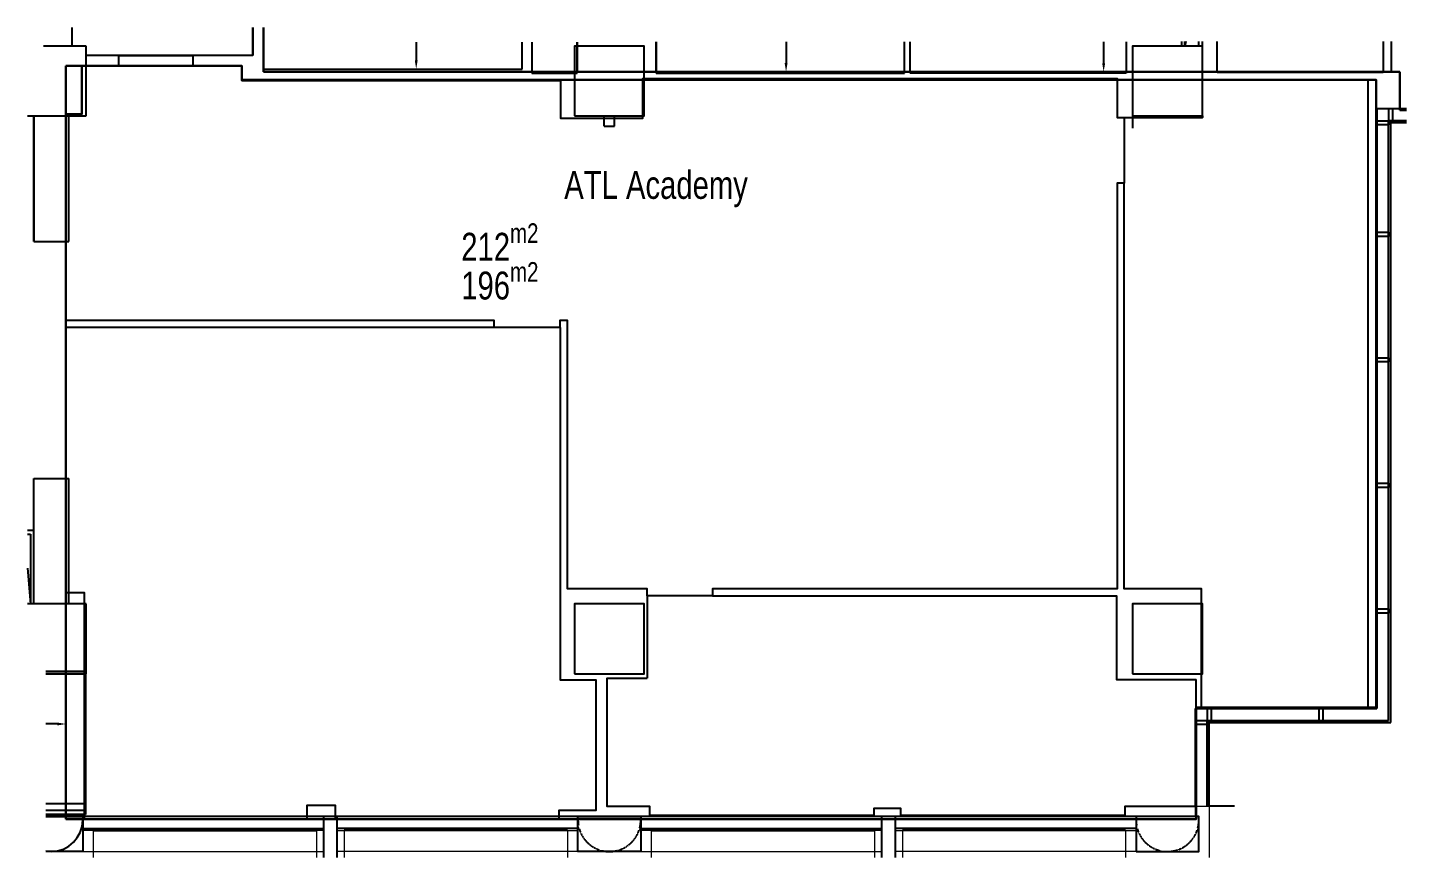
# Model space of a CAD drawing. Header units: millimetres. Extents: x 1372008 to 1411040, y -1003 to 26332.
# Drawn here: x 1391275 to 1411040, y -1003 to 10897 of the extents above; entities that cross this region are included whole.
import ezdxf

# ---------------------------------------------------------------- set-up
doc = ezdxf.new("R2010")
doc.units = ezdxf.units.MM
doc.linetypes.add('HIDDEN', pattern=[0.375, 0.25, -0.125])
doc.linetypes.add('HIDDEN2', pattern=[4.7625, 3.175, -1.5875])
for name, color, linetype in [('Baca', 7, 'Continuous'), ('Divar-esas', 7, 'Continuous'), ('Divar-komek', 7, 'Continuous'), ('metal', 7, 'Continuous'), ('OFFICE_BOUNDARY', 3, 'Continuous'), ('Pencere', 7, 'Continuous'), ('plita 2', 7, 'Continuous'), ('sutun1', 7, 'Continuous'), ('Tavan', 7, 'Continuous')]:
    doc.layers.add(name, color=color, linetype=linetype)
doc.layers.add('obl. keramogranit', color=138, linetype='Continuous', lineweight=18, true_color=0x005252)
doc.layers.add('plita', color=182, linetype='Continuous', lineweight=5, true_color=0x3a07c5)
doc.styles.add('Yazilar', font='txt', dxfattribs={"width": 0.75})

msp = doc.modelspace()

# ---------------------------------------------------------------- linework, layer by layer
at = {"lineweight": -3}
msp.add_line((1394505, 10497), (1394505, 10897), dxfattribs=at)
for p, q in [((1394655, 10897), (1394655, 10302)), ((1394655, 10262), (1394655, 10897)), ((1398365, 10302), (1398365, 10690)), ((1398505, 10690), (1398505, 10242)), ((1399155, 10242), (1399155, 10690)), ((1399155, 10690), (1399155, 10262)), ((1400285, 10691), (1400285, 10242)), ((1400285, 10242), (1400285, 10691)), ((1403845, 10242), (1403845, 10693)), ((1403925, 10242), (1403925, 10693)), ((1407025, 10695), (1407025, 10242)), ((1407025, 10695), (1407025, 10262)), ((1408325, 10252), (1408325, 10696)), ((1408325, 10252), (1408325, 10696)), ((1410705, 10697), (1410705, 10252)), ((1410825, 10262), (1410825, 10698)), ((1392055, 10347), (1392055, 9657)), ((1394345, 10347), (1392055, 10347)), ((1394345, 10137), (1394345, 10347)), ((1394655, 10302), (1398365, 10302)), ((1410490, 10147), (1394345, 10137)), ((1399155, 10262), (1394655, 10262)), ((1398505, 10242), (1399155, 10242)), ((1407025, 10262), (1400285, 10242)), ((1400285, 10242), (1403845, 10242)), ((1407025, 10242), (1403925, 10242)), ((1410945, 10262), (1408325, 10252)), ((1410705, 10252), (1408325, 10252)), ((1410490, 1147), (1410490, 10147)), ((1410945, 10262), (1410825, 10262)), ((1410945, 9712), (1410945, 10262)), ((1410945, 9712), (1410945, 10262)), ((1411040, 9712), (1410945, 9712)), ((1411040, 9712), (1410945, 9712)), ((1392055, 9657), (1391825, 9657)), ((1391825, 9657), (1391825, 2797)), ((1391825, 2797), (1392085, 2797)), ((1392085, 2797), (1392085, -453)), ((1391535, 1662), (1392105, 1662)), ((1391535, 1662), (1392105, 1662)), ((1392105, -228), (1392105, 1662)), ((1392105, 1662), (1392105, -328)), ((1408025, -453), (1408025, 1147)), ((1408025, 1147), (1410490, 1147)), ((1391535, -228), (1392105, -228)), ((1392105, -328), (1391535, -329)), ((1395285, -453), (1395285, -253)), ((1395285, -253), (1395685, -253)), ((1395685, -253), (1395685, -453)), ((1392085, -453), (1395285, -453)), ((1395685, -453), (1408025, -453))]:
    msp.add_line(p, q)
at = {"color": 1, "lineweight": 30}
for p, q in [((1394655, 10262), (1394655, 10897)), ((1391825, 10347), (1391825, -453)), ((1394345, 10347), (1391825, 10347)), ((1394345, 10147), (1394345, 10347)), ((1410605, 10147), (1394345, 10147)), ((1410945, 10262), (1394655, 10262)), ((1410605, 1147), (1410605, 10147)), ((1410945, 9712), (1410945, 10262)), ((1411040, 9712), (1410945, 9712)), ((1392105, 1662), (1391535, 1662)), ((1392105, -388), (1392105, 1662)), ((1408025, -453), (1408025, 1147)), ((1408025, 1147), (1410605, 1147)), ((1391535, -388), (1392105, -388)), ((1391825, -453), (1408025, -453))]:
    msp.add_line(p, q, dxfattribs=at)
at = {"color": 0, "lineweight": -2}
for p, q in [((1396846, 10689), (1396846, 10427)), ((1402148, 10692), (1402148, 10387)), ((1406700, 10695), (1406700, 10386)), ((1391700, 911), (1391535, 911))]:
    msp.add_line(p, q, dxfattribs=at)
at = {"color": 0, "lineweight": -2, "transparency": 16777216}
for p, q in [((1396878, 10302), (1396909, 10302)), ((1402206, 10262), (1402086, 10262)), ((1406732, 10261), (1406763, 10261)), ((1391825, 650), (1391825, 973))]:
    msp.add_line(p, q, dxfattribs=at)
msp.add_lwpolyline([(1392055, 10347), (1392585, 10347), (1392585, 10497), (1393645, 10497), (1393645, 10347), (1394345, 10347), (1394345, 10137), (1398915, 10137), (1398915, 9597), (1400095, 9597), (1400095, 10167), (1406895, 10167), (1406895, 9607), (1406995, 9607), (1406995, 8667), (1406895, 8667), (1406895, 2847), (1401095, 2847), (1401095, 2747), (1400155, 2747), (1400155, 2847), (1399015, 2847), (1399015, 6697), (1398905, 6697), (1398905, 6597), (1397965, 6597), (1397965, 6697), (1391825, 6697), (1391825, 9657), (1392055, 9657)], close=True)
at = {"lineweight": -3}
msp.add_lwpolyline([(1394505, 10497), (1392115, 10497)], dxfattribs=at)
for points in [[(1406995, 9607), (1408115, 9607), (1408115, 10147), (1410605, 10147), (1410605, 1147), (1408105, 1147), (1408105, 2847), (1406995, 2847), (1406995, 8667)], [(1397965, 6597), (1391825, 6597), (1391825, 2797), (1392085, 2797), (1392085, -453), (1395285, -453), (1395285, -253), (1395685, -253), (1395685, -453), (1398895, -453), (1398895, -323), (1399425, -323), (1399425, 1537), (1398915, 1537), (1398915, 6597)], [(1400155, 2747), (1400155, 1567)], [(1401095, 2747), (1406885, 2747), (1406885, 1547), (1408025, 1547)], [(1408025, -273), (1407005, -273), (1407005, -403), (1403795, -403), (1403795, -303), (1403405, -303), (1403405, -403), (1400195, -403), (1400195, -273), (1399585, -273), (1399585, 1567), (1400155, 1567)], [(1408025, -273), (1408025, 1547)]]:
    msp.add_lwpolyline(points)
at = {"color": 0, "transparency": 16777216}
for points in [[(1396826, 10427), (1396867, 10427), (1396846, 10302)], [(1402127, 10387), (1402169, 10387), (1402148, 10262)], [(1406679, 10386), (1406721, 10386), (1406700, 10261)], [(1391700, 932), (1391700, 890), (1391825, 911)]]:
    msp.add_solid(points, dxfattribs=at)
at = {"layer": 'Baca', "linetype": 'ByBlock'}
msp.add_line((1407877, 10696), (1407865, 10632), dxfattribs=at)
at = {"layer": 'Baca'}
msp.add_line((1391275, 3143), (1391315, 2632), dxfattribs=at)
at = {"layer": 'Divar-komek'}
for p, q in [((1399540, 9482), (1399540, 9632)), ((1399690, 9482), (1399690, 9632)), ((1407115, 9632), (1407115, 9457)), ((1408115, 9632), (1408115, 9607)), ((1399540, 9482), (1399690, 9482)), ((1408575, -268), (1408215, -268)), ((1408575, -268), (1408215, -268)), ((1408575, -268), (1408215, -268))]:
    msp.add_line(p, q, dxfattribs=at)
msp.add_lwpolyline([(1391535, -910), (1391615, -918), (1391706, -909), (1391790, -882), (1391867, -841), (1391933, -786), (1391988, -719), (1392030, -643), (1392056, -558), (1392065, -468)], dxfattribs=at)
at = {"layer": 'Divar-komek', "linetype": 'HIDDEN2'}
for centre in [(1399615, -468), (1407615, -468)]:
    msp.add_arc(centre, 450, 180, 0, dxfattribs=at)
at = {"layer": 'metal'}
for p, q in [((1410815, 9532), (1410785, 9532)), ((1410815, 9532), (1410815, 9562)), ((1410815, 7932), (1410785, 7932)), ((1410815, 6132), (1410785, 6132)), ((1410815, 4332), (1410785, 4332)), ((1410815, 2532), (1410785, 2532)), ((1408215, 932), (1408185, 932)), ((1408215, 932), (1408215, 962)), ((1409815, 932), (1409815, 962))]:
    msp.add_line(p, q, dxfattribs=at)
for points in [[(1410845, 9562), (1410845, 9732), (1410785, 9732), (1410785, 9562)], [(1410785, 9502), (1410615, 9502), (1410615, 9562), (1410785, 9562)], [(1410785, 7902), (1410615, 7902), (1410615, 7962), (1410785, 7962)], [(1410785, 6102), (1410615, 6102), (1410615, 6162), (1410785, 6162)], [(1410785, 4302), (1410615, 4302), (1410615, 4362), (1410785, 4362)], [(1410785, 2502), (1410615, 2502), (1410615, 2562), (1410785, 2562)], [(1408245, 962), (1408245, 1132), (1408185, 1132), (1408185, 962)], [(1409845, 962), (1409845, 1132), (1409785, 1132), (1409785, 962)], [(1408185, 902), (1408015, 902), (1408015, 962), (1408185, 962)]]:
    msp.add_lwpolyline(points, close=True, dxfattribs=at)
at = {"layer": 'obl. keramogranit'}
for p, q in [((1408015, -268), (1408215, -268)), ((1408015, -268), (1408015, -418)), ((1408215, -268), (1408215, -1003)), ((1392215, -618), (1392065, -618)), ((1392215, -618), (1392215, -1003)), ((1395415, -618), (1395415, -1003)), ((1395515, -618), (1395415, -618)), ((1395715, -618), (1395815, -618)), ((1395815, -618), (1395815, -1003)), ((1399015, -618), (1399015, -1003)), ((1399015, -618), (1399165, -618)), ((1400215, -618), (1400065, -618)), ((1400215, -618), (1400215, -1003)), ((1403415, -618), (1403415, -1003)), ((1403515, -618), (1403415, -618)), ((1403715, -618), (1403815, -618)), ((1403815, -618), (1403815, -1003)), ((1407015, -618), (1407015, -1003)), ((1407015, -618), (1407165, -618))]:
    msp.add_line(p, q, dxfattribs=at)
at = {"layer": 'OFFICE_BOUNDARY'}
msp.add_lwpolyline([(1392055, 10347), (1392055, 9657), (1391825, 9657), (1391825, 2797), (1392085, 2797), (1392085, -453), (1395285, -453), (1395285, -253), (1395685, -253), (1395685, -453), (1408025, -453), (1408025, 1147), (1410490, 1147), (1410490, 10147), (1394345, 10137), (1394345, 10347), (1392055, 10347)], close=True, dxfattribs=at)
at = {"layer": 'Pencere'}
for p, q in [((1411040, 9562), (1410785, 9562)), ((1410785, 962), (1410785, 9562)), ((1411040, 9532), (1410815, 9532)), ((1410815, 932), (1410815, 9532)), ((1408185, -268), (1408185, 962)), ((1408185, 962), (1410785, 962)), ((1408215, -268), (1408215, 932)), ((1408215, 932), (1410815, 932)), ((1392065, -588), (1395515, -588)), ((1399165, -588), (1395715, -588)), ((1400065, -588), (1403515, -588)), ((1407165, -588), (1403715, -588)), ((1392215, -618), (1395415, -618)), ((1399015, -618), (1395815, -618)), ((1400215, -618), (1403415, -618)), ((1407015, -618), (1403815, -618))]:
    msp.add_line(p, q, dxfattribs=at)
at = {"layer": 'plita', "linetype": 'HIDDEN', "ltscale": 5}
for p, q in [((1392065, -918), (1395515, -918)), ((1399165, -918), (1395715, -918)), ((1400065, -918), (1403515, -918)), ((1407165, -918), (1403715, -918))]:
    msp.add_line(p, q, dxfattribs=at)
at = {"layer": 'plita 2'}
for p, q in [((1407865, 10632), (1407865, 10696)), ((1408065, 10632), (1408065, 10696)), ((1411040, 9732), (1410615, 9732)), ((1410615, 1132), (1410615, 9732)), ((1391275, 3632), (1391315, 3632)), ((1391315, 3632), (1391315, 2632)), ((1408015, -268), (1408015, 1132)), ((1408015, 1132), (1410615, 1132))]:
    msp.add_line(p, q, dxfattribs=at)
at = {"layer": 'sutun1', "color": 183}
for p, q in [((1391915, 10632), (1391915, 10897)), ((1392115, 10632), (1391915, 10632)), ((1392115, 9632), (1392115, 10632)), ((1411040, 9732), (1410615, 9732)), ((1410615, 9732), (1410615, 1132)), ((1391275, 9632), (1391365, 9632)), ((1391365, 9632), (1391365, 7832)), ((1391865, 7832), (1391865, 9632)), ((1391865, 9632), (1392115, 9632)), ((1391365, 7832), (1391865, 7832)), ((1410615, 1132), (1408015, 1132)), ((1408015, 1132), (1408015, -418)), ((1408015, -418), (1391535, -418))]:
    msp.add_line(p, q, dxfattribs=at)
at = {"layer": 'sutun1', "color": 134}
for p, q in [((1394505, 10897), (1394505, 10497)), ((1391915, 10632), (1391505, 10632)), ((1392115, 10632), (1391915, 10632)), ((1392115, 10497), (1392115, 10632)), ((1394505, 10497), (1392115, 10497))]:
    msp.add_line(p, q, dxfattribs=at)
at = {"layer": 'sutun1'}
for p, q in [((1392115, 10632), (1391505, 10632)), ((1392115, 9632), (1392115, 10632)), ((1391275, 9632), (1392115, 9632)), ((1391365, 7832), (1391365, 9632)), ((1391865, 7832), (1391865, 9632)), ((1391365, 2632), (1391365, 4432)), ((1391365, 4432), (1391865, 4432)), ((1391865, 2632), (1391865, 4432)), ((1392115, 2632), (1391275, 2632)), ((1392115, 1632), (1392115, 2632)), ((1391535, 1632), (1392115, 1632)), ((1391535, -418), (1392065, -418)), ((1392065, -418), (1392065, -918)), ((1395715, -418), (1395515, -418)), ((1395515, -418), (1395515, -1003)), ((1395715, -1003), (1395715, -418)), ((1403715, -418), (1403515, -418)), ((1403515, -418), (1403515, -1003)), ((1403715, -1003), (1403715, -418)), ((1392065, -918), (1391535, -918))]:
    msp.add_line(p, q, dxfattribs=at)
for points in [[(1399115, 9632), (1400115, 9632), (1400115, 10632), (1399115, 10632)], [(1399115, 1632), (1400115, 1632), (1400115, 2632), (1399115, 2632)], [(1407115, 1632), (1408115, 1632), (1408115, 2632), (1407115, 2632)], [(1400065, -918), (1399165, -918), (1399165, -418), (1400065, -418)], [(1407165, -918), (1408065, -918), (1408065, -418), (1407165, -418)]]:
    msp.add_lwpolyline(points, close=True, dxfattribs=at)
msp.add_lwpolyline([(1408115, 10632), (1407115, 10632), (1407115, 9632), (1408115, 9632), (1408115, 10632)], dxfattribs=at)
at = {"layer": 'Tavan'}
for p, q in [((1407815, 10696), (1407815, 10632)), ((1408115, 10632), (1408115, 10696)), ((1391275, 3692), (1391365, 3692))]:
    msp.add_line(p, q, dxfattribs=at)

# ---------------------------------------------------------------- texts
at = {"layer": 'Divar-esas', "char_height": 400, "attachment_point": 1, "style": 'Yazilar'}
for s, heights, insert in [('{\\f@Arial Unicode MS|b0|i0|c0|p34;ATL Academy}', [-517], (1398968, 8841)), ('\\A1;{\\f@Arial Unicode MS|b0|i0|c0|p34;\\C256;\\c0;212\\f@Arial Unicode MS|b0|i0|c204|p34;\\H0.7x;\\Sm2^ ;}', [-402], (1397492, 8090)), ('\\A1;{\\f@Arial Unicode MS|b0|i0|c0|p34;\\C1;196\\f@Arial Unicode MS|b0|i0|c204|p34;\\H0.7x;\\Sm2^ ;}', [-409], (1397492, 7534))]:
    msp.add_mtext_dynamic_manual_height_columns(s, width=5488.74, gutter_width=250, heights=heights, dxfattribs=dict(at, insert=insert))

doc.saveas('drawing.dxf')
